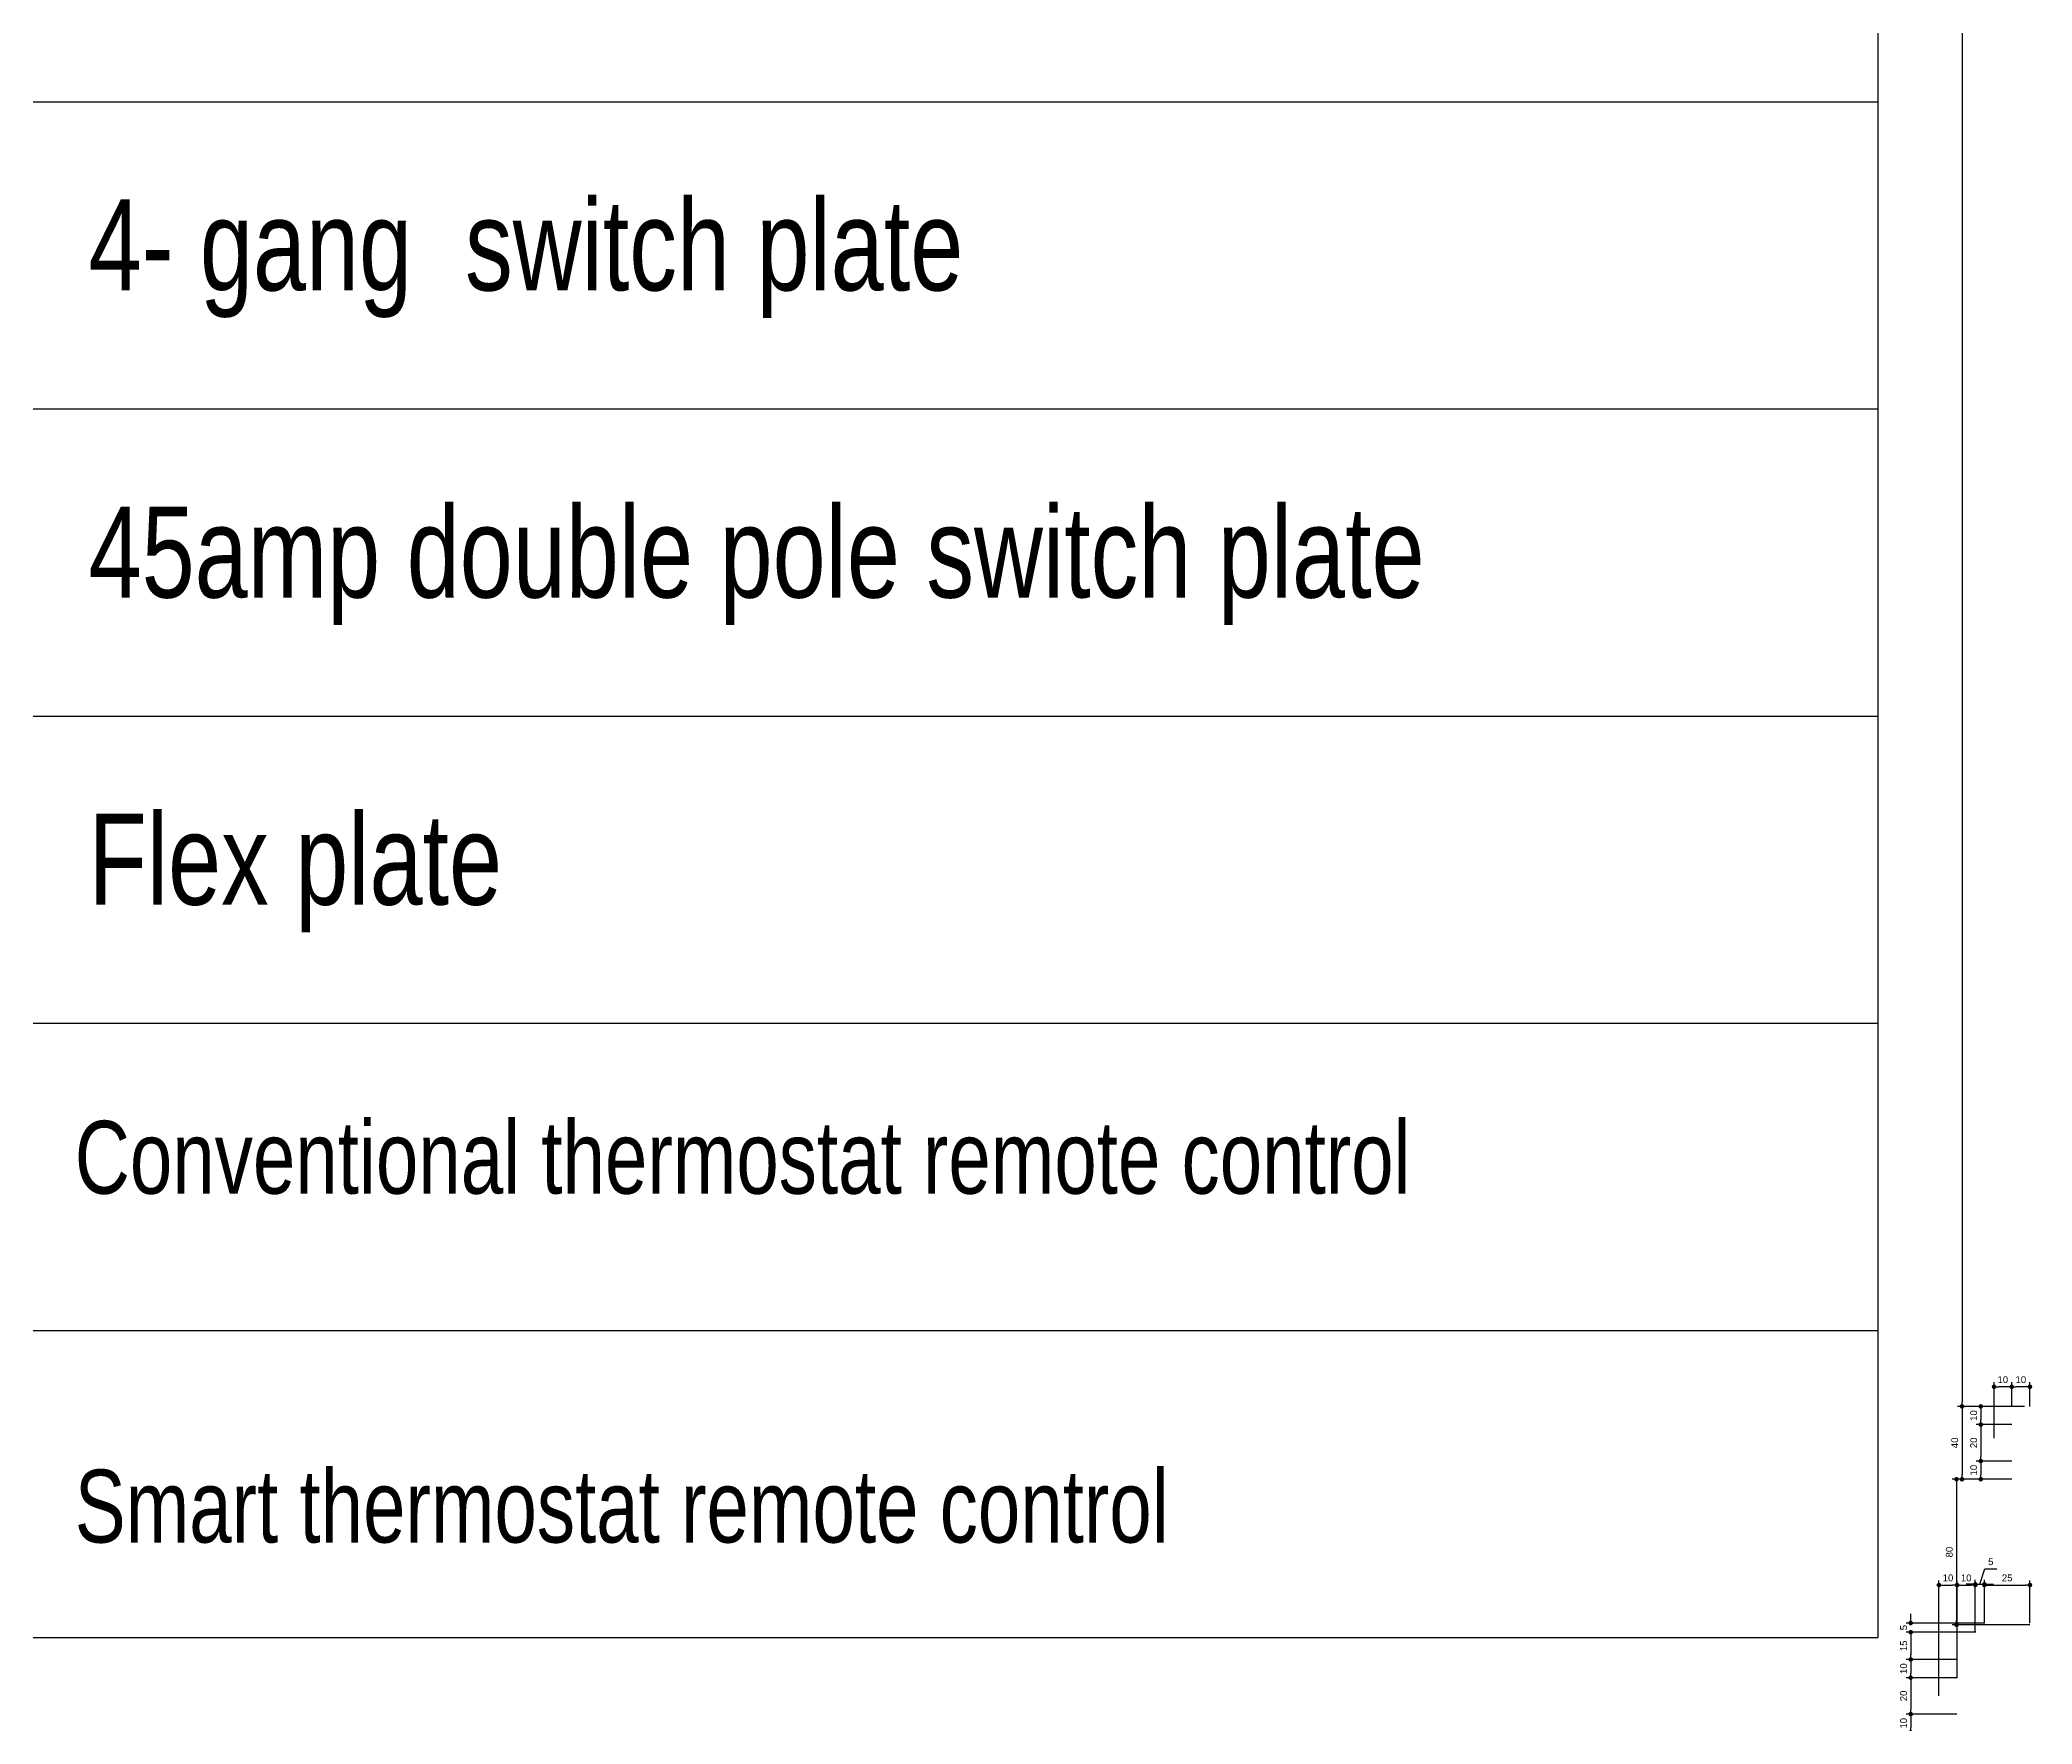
# Model space of a CAD drawing. Header units: inches. Extents: x 193287 to 241687, y 437648 to 550079.
# Drawn here: x 235253 to 236347, y 466568 to 467493 of the extents above; entities that cross this region are included whole.
import ezdxf

# ---------------------------------------------------------------- set-up
doc = ezdxf.new("R2010")
doc.units = ezdxf.units.IN
doc.header["$MEASUREMENT"] = 0
for name, color, linetype in [('A-DIMESNION-1', 7, 'Continuous'), ('CQ SPOT DETAIL DIMENSION', 9, 'Continuous'), ('CQ text label', 3, 'Continuous'), ('CQ-legend tex box', 3, 'Continuous')]:
    doc.layers.add(name, color=color, linetype=linetype)
doc.styles.add('DIM 50', font='romans.shx', dxfattribs={"width": 0.75, "height": 100})
doc.styles.get("Standard").update_dxf_attribs({"font": 'arial.ttf'})
doc.dimstyles.new('CQ 2.5', dxfattribs={"dimscale": 0.025, "dimtxt": 150, "dimasz": 100, "dimexe": 100, "dimexo": 0, "dimgap": 80, "dimtad": 1, "dimdec": 0, "dimzin": 0, "dimdsep": 46, "dimtxsty": 'Standard', "dimblk": 'DOT', "dimcen": 100, "dimclrd": 250, "dimclre": 250, "dimclrt": 3, "dimadec": 0, "dimazin": 0, "dimtfac": 1, "dimtdec": 0, "dimtofl": 0, "dimtmove": 0, "dimatfit": 3, "dimfxl": 1, "dimtolj": 1, "dimtzin": 0, "dimlwd": -1, "dimarcsym": 0})

# ---------------------------------------------------------------- blocks, each defined once
blk = doc.blocks.new('SMDS')
at = {"layer": 'CQ-legend tex box'}
for p, q in [((386655, 482948.9), (386655, 480419.1)), ((384632.9, 481262.6), (386655, 481262.6)), ((384632.9, 481093.9), (386655, 481093.9)), ((384632.9, 480925.2), (386655, 480925.2)), ((384632.9, 480756.5), (386655, 480756.5)), ((384632.9, 480587.8), (386655, 480587.8)), ((384632.9, 480419.1), (386655, 480419.1))]:
    blk.add_line(p, q, dxfattribs=at)
at = {"layer": 'CQ text label', "ltscale": 1000, "attachment_point": 1, "style": 'DIM 50'}
for s, insert, char_height, width in [('{\\fArial|b0|i0|c0|p34;4- gang  switch plate  }', (385672.2, 481209), 50, 946.817), ('{\\fArial|b0|i0|c0|p34;45amp double pole switch plate}', (385672.2, 481040.3), 50, 946.817), ('{\\fArial|b0|i0|c0|p34;Flex plate}', (385672.2, 480871.6), 50, 946.817), ('{\\fArial|b0|i0|c0|p34;Conventional thermostat remote control}', (385664.6, 480702.9), 40, 1161.959), ('{\\fArial|b0|i0|c0|p34;Smart thermostat remote control}', (385664.6, 480511.3), 40, 1161.959)]:
    blk.add_mtext(s, dxfattribs=dict(at, insert=insert, char_height=char_height, width=width))
blk = doc.blocks.new('_Dot')
at = {"color": 0, "linetype": 'ByBlock', "lineweight": -2}
blk.add_line((-0.5, 0), (-1, 0), dxfattribs=at)
at = {"color": 0, "linetype": 'ByBlock', "const_width": 0.5}
blk.add_lwpolyline([(-0.25, 0, 1), (0.25, 0, 1)], format="xyb", close=True, dxfattribs=at)
blk = doc.blocks.new('*D4516')
at = {"layer": 'A-DIMESNION-1', "color": 250, "lineweight": -2, "ltscale": 0.05, "transparency": 16777216}
for p, q in [((230662.9, 431086.4), (230633.1, 431086.4)), ((230669.9, 429515.6), (230633.1, 429515.6))]:
    blk.add_line(p, q, dxfattribs=at)
at = {"layer": 'A-DIMESNION-1', "color": 250, "ltscale": 0.05, "transparency": 16777216}
blk.add_line((230635.6, 431083.9), (230635.6, 429518.1), dxfattribs=at)
at = {"layer": 'Defpoints', "color": 0, "linetype": 'Continuous', "ltscale": 0.05, "transparency": 16777216}
for p in [(230662.9, 431086.4, 0), (230635.6, 429515.6), (230669.9, 429515.6, 0)]:
    blk.add_point(p, dxfattribs=at)
at = {"layer": 'A-DIMESNION-1', "color": 250, "linetype": 'Continuous', "ltscale": 0.05, "transparency": 16777216, "xscale": 2.5, "yscale": 2.5, "zscale": 2.5}
for p, rotation in [((230635.6, 431086.4), 90), ((230635.6, 429515.6), 270)]:
    blk.add_blockref('_Dot', p, dxfattribs=dict(at, rotation=rotation))
at = {"layer": 'A-DIMESNION-1', "color": 3, "linetype": 'Continuous', "ltscale": 0.05, "transparency": 16777216, "insert": (230631.6, 430301), "char_height": 3.75, "attachment_point": 5, "rotation": 90}
blk.add_mtext('\\A1;1571', dxfattribs=at)
blk = doc.blocks.new('*D4515')
at = {"layer": 'A-DIMESNION-1', "color": 250, "lineweight": -2, "ltscale": 0.05, "transparency": 16777216}
for p, q in [((230662.9, 429515.6), (230633.1, 429515.6)), ((230662.9, 429475.6), (230633.1, 429475.6))]:
    blk.add_line(p, q, dxfattribs=at)
at = {"layer": 'A-DIMESNION-1', "color": 250, "ltscale": 0.05, "transparency": 16777216}
blk.add_line((230635.6, 429513.1), (230635.6, 429478.1), dxfattribs=at)
at = {"layer": 'Defpoints', "color": 0, "linetype": 'Continuous', "ltscale": 0.05, "transparency": 16777216}
for p in [(230662.9, 429515.6, 0), (230635.6, 429475.6), (230662.9, 429475.6, 0)]:
    blk.add_point(p, dxfattribs=at)
at = {"layer": 'A-DIMESNION-1', "color": 250, "linetype": 'Continuous', "ltscale": 0.05, "transparency": 16777216, "xscale": 2.5, "yscale": 2.5, "zscale": 2.5}
for p, rotation in [((230635.6, 429515.6), 90), ((230635.6, 429475.6), 270)]:
    blk.add_blockref('_Dot', p, dxfattribs=dict(at, rotation=rotation))
at = {"layer": 'A-DIMESNION-1', "color": 3, "linetype": 'Continuous', "ltscale": 0.05, "transparency": 16777216, "insert": (230631.6, 429495.6), "char_height": 3.75, "attachment_point": 5, "rotation": 90}
blk.add_mtext('\\A1;40', dxfattribs=at)
blk = doc.blocks.new('*D4514')
at = {"layer": 'A-DIMESNION-1', "color": 250, "lineweight": -2, "ltscale": 0.05, "transparency": 16777216}
for p, q in [((230659.9, 429475.6), (230630.1, 429475.6)), ((230672.9, 429395.6), (230630.1, 429395.6))]:
    blk.add_line(p, q, dxfattribs=at)
at = {"layer": 'A-DIMESNION-1', "color": 250, "ltscale": 0.05, "transparency": 16777216}
blk.add_line((230632.6, 429473.1), (230632.6, 429398.1), dxfattribs=at)
at = {"layer": 'Defpoints', "color": 0, "linetype": 'Continuous', "ltscale": 0.05, "transparency": 16777216}
for p in [(230659.9, 429475.6, 0), (230632.6, 429395.6), (230672.9, 429395.6, 0)]:
    blk.add_point(p, dxfattribs=at)
at = {"layer": 'A-DIMESNION-1', "color": 250, "linetype": 'Continuous', "ltscale": 0.05, "transparency": 16777216, "xscale": 2.5, "yscale": 2.5, "zscale": 2.5}
for p, rotation in [((230632.6, 429475.6), 90), ((230632.6, 429395.6), 270)]:
    blk.add_blockref('_Dot', p, dxfattribs=dict(at, rotation=rotation))
at = {"layer": 'A-DIMESNION-1', "color": 3, "linetype": 'Continuous', "ltscale": 0.05, "transparency": 16777216, "insert": (230628.6, 429435.6), "char_height": 3.75, "attachment_point": 5, "rotation": 90}
blk.add_mtext('\\A1;80', dxfattribs=at)
blk = doc.blocks.new('*D4513')
at = {"layer": 'A-DIMESNION-1', "color": 250, "lineweight": -2, "ltscale": 0.05, "transparency": 16777216}
for p, q in [((230647.9, 429396.6), (230604.9, 429396.6)), ((230643.2, 429391.6), (230604.9, 429391.6))]:
    blk.add_line(p, q, dxfattribs=at)
at = {"layer": 'A-DIMESNION-1', "color": 250, "ltscale": 0.05, "transparency": 16777216}
for p, q in [((230607.4, 429399.1), (230607.4, 429401.6)), ((230607.4, 429389.1), (230607.4, 429386.6))]:
    blk.add_line(p, q, dxfattribs=at)
at = {"layer": 'Defpoints', "color": 0, "linetype": 'Continuous', "ltscale": 0.05, "transparency": 16777216}
for p in [(230607.4, 429391.6), (230643.2, 429391.6, 0), (230647.9, 429396.6)]:
    blk.add_point(p, dxfattribs=at)
at = {"layer": 'A-DIMESNION-1', "color": 250, "linetype": 'Continuous', "ltscale": 0.05, "transparency": 16777216, "xscale": 2.5, "yscale": 2.5, "zscale": 2.5}
for p, rotation in [((230607.4, 429396.6), 270), ((230607.4, 429391.6), 90)]:
    blk.add_blockref('_Dot', p, dxfattribs=dict(at, rotation=rotation))
at = {"layer": 'A-DIMESNION-1', "color": 3, "linetype": 'Continuous', "ltscale": 0.05, "transparency": 16777216, "insert": (230603.5, 429394.1), "char_height": 3.75, "attachment_point": 5, "rotation": 90}
blk.add_mtext('\\A1;5', dxfattribs=at)
blk = doc.blocks.new('*D4512')
at = {"layer": 'A-DIMESNION-1', "color": 250, "lineweight": -2, "ltscale": 0.05, "transparency": 16777216}
for p, q in [((230643.2, 429391.6), (230604.9, 429391.6)), ((230632.9, 429376.6), (230604.9, 429376.6))]:
    blk.add_line(p, q, dxfattribs=at)
at = {"layer": 'A-DIMESNION-1', "color": 250, "ltscale": 0.05, "transparency": 16777216}
blk.add_line((230607.4, 429389.1), (230607.4, 429379.1), dxfattribs=at)
at = {"layer": 'Defpoints', "color": 0, "linetype": 'Continuous', "ltscale": 0.05, "transparency": 16777216}
for p in [(230643.2, 429391.6, 0), (230607.4, 429376.6), (230632.9, 429376.6, 0)]:
    blk.add_point(p, dxfattribs=at)
at = {"layer": 'A-DIMESNION-1', "color": 250, "linetype": 'Continuous', "ltscale": 0.05, "transparency": 16777216, "xscale": 2.5, "yscale": 2.5, "zscale": 2.5}
for p, rotation in [((230607.4, 429391.6), 90), ((230607.4, 429376.6), 270)]:
    blk.add_blockref('_Dot', p, dxfattribs=dict(at, rotation=rotation))
at = {"layer": 'A-DIMESNION-1', "color": 3, "linetype": 'Continuous', "ltscale": 0.05, "transparency": 16777216, "insert": (230603.5, 429384.1), "char_height": 3.75, "attachment_point": 5, "rotation": 90}
blk.add_mtext('\\A1;15', dxfattribs=at)
blk = doc.blocks.new('*D4511')
at = {"layer": 'A-DIMESNION-1', "color": 250, "lineweight": -2, "ltscale": 0.05, "transparency": 16777216}
for p, q in [((230632.9, 429376.6), (230604.9, 429376.6)), ((230632.9, 429366.6), (230604.9, 429366.6))]:
    blk.add_line(p, q, dxfattribs=at)
at = {"layer": 'A-DIMESNION-1', "color": 250, "ltscale": 0.05, "transparency": 16777216}
blk.add_line((230607.4, 429374.1), (230607.4, 429369.1), dxfattribs=at)
at = {"layer": 'Defpoints', "color": 0, "linetype": 'Continuous', "ltscale": 0.05, "transparency": 16777216}
for p in [(230632.9, 429376.6, 0), (230607.4, 429366.6), (230632.9, 429366.6, 0)]:
    blk.add_point(p, dxfattribs=at)
at = {"layer": 'A-DIMESNION-1', "color": 250, "linetype": 'Continuous', "ltscale": 0.05, "transparency": 16777216, "xscale": 2.5, "yscale": 2.5, "zscale": 2.5}
for p, rotation in [((230607.4, 429376.6), 90), ((230607.4, 429366.6), 270)]:
    blk.add_blockref('_Dot', p, dxfattribs=dict(at, rotation=rotation))
at = {"layer": 'A-DIMESNION-1', "color": 3, "linetype": 'Continuous', "ltscale": 0.05, "transparency": 16777216, "insert": (230603.5, 429371.6), "char_height": 3.75, "attachment_point": 5, "rotation": 90}
blk.add_mtext('\\A1;10', dxfattribs=at)
blk = doc.blocks.new('*D4510')
at = {"layer": 'A-DIMESNION-1', "color": 250, "lineweight": -2, "ltscale": 0.05, "transparency": 16777216}
for p, q in [((230632.9, 429366.6), (230604.9, 429366.6)), ((230632.8, 429346.6), (230604.9, 429346.6))]:
    blk.add_line(p, q, dxfattribs=at)
at = {"layer": 'A-DIMESNION-1', "color": 250, "ltscale": 0.05, "transparency": 16777216}
blk.add_line((230607.4, 429364.1), (230607.4, 429349.1), dxfattribs=at)
at = {"layer": 'Defpoints', "color": 0, "linetype": 'Continuous', "ltscale": 0.05, "transparency": 16777216}
for p in [(230632.9, 429366.6, 0), (230607.4, 429346.6), (230632.8, 429346.6, 0)]:
    blk.add_point(p, dxfattribs=at)
at = {"layer": 'A-DIMESNION-1', "color": 250, "linetype": 'Continuous', "ltscale": 0.05, "transparency": 16777216, "xscale": 2.5, "yscale": 2.5, "zscale": 2.5}
for p, rotation in [((230607.4, 429366.6), 90), ((230607.4, 429346.6), 270)]:
    blk.add_blockref('_Dot', p, dxfattribs=dict(at, rotation=rotation))
at = {"layer": 'A-DIMESNION-1', "color": 3, "linetype": 'Continuous', "ltscale": 0.05, "transparency": 16777216, "insert": (230603.5, 429356.6), "char_height": 3.75, "attachment_point": 5, "rotation": 90}
blk.add_mtext('\\A1;20', dxfattribs=at)
blk = doc.blocks.new('*D4509')
at = {"layer": 'A-DIMESNION-1', "color": 250, "lineweight": -2, "ltscale": 0.05, "transparency": 16777216}
for p, q in [((230632.8, 429346.6), (230604.9, 429346.6)), ((230632.9, 429336.6), (230604.9, 429336.6))]:
    blk.add_line(p, q, dxfattribs=at)
at = {"layer": 'A-DIMESNION-1', "color": 250, "ltscale": 0.05, "transparency": 16777216}
blk.add_line((230607.4, 429344.1), (230607.4, 429339.1), dxfattribs=at)
at = {"layer": 'Defpoints', "color": 0, "linetype": 'Continuous', "ltscale": 0.05, "transparency": 16777216}
for p in [(230607.4, 429336.6), (230632.8, 429346.6, 0), (230632.9, 429336.6, 0)]:
    blk.add_point(p, dxfattribs=at)
at = {"layer": 'A-DIMESNION-1', "color": 250, "linetype": 'Continuous', "ltscale": 0.05, "transparency": 16777216, "xscale": 2.5, "yscale": 2.5, "zscale": 2.5}
for p, rotation in [((230607.4, 429346.6), 90), ((230607.4, 429336.6), 270)]:
    blk.add_blockref('_Dot', p, dxfattribs=dict(at, rotation=rotation))
at = {"layer": 'A-DIMESNION-1', "color": 3, "linetype": 'Continuous', "ltscale": 0.05, "transparency": 16777216, "insert": (230603.5, 429341.6), "char_height": 3.75, "attachment_point": 5, "rotation": 90}
blk.add_mtext('\\A1;10', dxfattribs=at)
blk = doc.blocks.new('*D4507')
at = {"layer": 'A-DIMESNION-1', "color": 250, "lineweight": -2, "ltscale": 0.05, "transparency": 16777216}
for p, q in [((230622.9, 429356.6), (230622.9, 429420)), ((230632.9, 429366.6), (230632.9, 429420))]:
    blk.add_line(p, q, dxfattribs=at)
at = {"layer": 'A-DIMESNION-1', "color": 250, "ltscale": 0.05, "transparency": 16777216}
blk.add_line((230625.4, 429417.5), (230630.4, 429417.5), dxfattribs=at)
at = {"layer": 'Defpoints', "color": 0, "linetype": 'Continuous', "ltscale": 0.05, "transparency": 16777216}
for p in [(230632.9, 429417.5), (230632.9, 429366.6), (230622.9, 429356.6, 0)]:
    blk.add_point(p, dxfattribs=at)
at = {"layer": 'A-DIMESNION-1', "color": 250, "linetype": 'Continuous', "ltscale": 0.05, "transparency": 16777216, "xscale": 2.5, "yscale": 2.5, "zscale": 2.5, "rotation": 180}
blk.add_blockref('_Dot', (230622.9, 429417.5), dxfattribs=at)
at = {"layer": 'A-DIMESNION-1', "color": 250, "linetype": 'Continuous', "ltscale": 0.05, "transparency": 16777216, "xscale": 2.5, "yscale": 2.5, "zscale": 2.5}
blk.add_blockref('_Dot', (230632.9, 429417.5), dxfattribs=at)
at = {"layer": 'A-DIMESNION-1', "color": 3, "linetype": 'Continuous', "ltscale": 0.05, "transparency": 16777216, "insert": (230627.9, 429421.4), "char_height": 3.75, "attachment_point": 5}
blk.add_mtext('\\A1;10', dxfattribs=at)
blk = doc.blocks.new('*D4506')
at = {"layer": 'A-DIMESNION-1', "color": 250, "lineweight": -2, "ltscale": 0.05, "transparency": 16777216}
for p, q in [((230632.9, 429366.6), (230632.9, 429420)), ((230642.9, 429391.6), (230642.9, 429420))]:
    blk.add_line(p, q, dxfattribs=at)
at = {"layer": 'A-DIMESNION-1', "color": 250, "ltscale": 0.05, "transparency": 16777216}
blk.add_line((230635.4, 429417.5), (230640.4, 429417.5), dxfattribs=at)
at = {"layer": 'Defpoints', "color": 0, "linetype": 'Continuous', "ltscale": 0.05, "transparency": 16777216}
for p in [(230642.9, 429417.5), (230642.9, 429391.6), (230632.9, 429366.6)]:
    blk.add_point(p, dxfattribs=at)
at = {"layer": 'A-DIMESNION-1', "color": 250, "linetype": 'Continuous', "ltscale": 0.05, "transparency": 16777216, "xscale": 2.5, "yscale": 2.5, "zscale": 2.5, "rotation": 180}
blk.add_blockref('_Dot', (230632.9, 429417.5), dxfattribs=at)
at = {"layer": 'A-DIMESNION-1', "color": 250, "linetype": 'Continuous', "ltscale": 0.05, "transparency": 16777216, "xscale": 2.5, "yscale": 2.5, "zscale": 2.5}
blk.add_blockref('_Dot', (230642.9, 429417.5), dxfattribs=at)
at = {"layer": 'A-DIMESNION-1', "color": 3, "linetype": 'Continuous', "ltscale": 0.05, "transparency": 16777216, "insert": (230637.9, 429421.4), "char_height": 3.75, "attachment_point": 5}
blk.add_mtext('\\A1;10', dxfattribs=at)
blk = doc.blocks.new('*D4505')
at = {"layer": 'A-DIMESNION-1', "color": 250, "ltscale": 0.05, "transparency": 16777216}
for p, q in [((230645.4, 429417.9), (230648.2, 429426.4)), ((230648.2, 429426.4), (230654.7, 429426.4)), ((230640.4, 429417.9), (230637.9, 429417.9)), ((230642.9, 429417.9), (230647.9, 429417.9)), ((230650.4, 429417.9), (230652.9, 429417.9))]:
    blk.add_line(p, q, dxfattribs=at)
at = {"layer": 'A-DIMESNION-1', "color": 250, "lineweight": -2, "ltscale": 0.05, "transparency": 16777216}
for p, q in [((230642.9, 429391.6), (230642.9, 429420.4)), ((230647.9, 429396.6), (230647.9, 429420.4))]:
    blk.add_line(p, q, dxfattribs=at)
at = {"layer": 'Defpoints', "color": 0, "linetype": 'Continuous', "ltscale": 0.05, "transparency": 16777216}
for p in [(230647.9, 429417.9), (230642.9, 429391.6), (230647.9, 429396.6, 0)]:
    blk.add_point(p, dxfattribs=at)
at = {"layer": 'A-DIMESNION-1', "color": 250, "linetype": 'Continuous', "ltscale": 0.05, "transparency": 16777216, "xscale": 2.5, "yscale": 2.5, "zscale": 2.5}
blk.add_blockref('_Dot', (230642.9, 429417.9), dxfattribs=at)
at = {"layer": 'A-DIMESNION-1', "color": 250, "linetype": 'Continuous', "ltscale": 0.05, "transparency": 16777216, "xscale": 2.5, "yscale": 2.5, "zscale": 2.5, "rotation": 180}
blk.add_blockref('_Dot', (230647.9, 429417.9), dxfattribs=at)
at = {"layer": 'A-DIMESNION-1', "color": 3, "linetype": 'Continuous', "ltscale": 0.05, "transparency": 16777216, "insert": (230651.4, 429430.3), "char_height": 3.75, "attachment_point": 5}
blk.add_mtext('\\A1;5', dxfattribs=at)
blk = doc.blocks.new('*D4504')
at = {"layer": 'A-DIMESNION-1', "color": 250, "lineweight": -2, "ltscale": 0.05, "transparency": 16777216}
for p, q in [((230647.9, 429396.6), (230647.9, 429420)), ((230672.9, 429396.6), (230672.9, 429420))]:
    blk.add_line(p, q, dxfattribs=at)
at = {"layer": 'A-DIMESNION-1', "color": 250, "ltscale": 0.05, "transparency": 16777216}
blk.add_line((230650.4, 429417.5), (230670.4, 429417.5), dxfattribs=at)
at = {"layer": 'Defpoints', "color": 0, "linetype": 'Continuous', "ltscale": 0.05, "transparency": 16777216}
for p in [(230672.9, 429417.5), (230647.9, 429396.6, 0), (230672.9, 429396.6, 0)]:
    blk.add_point(p, dxfattribs=at)
at = {"layer": 'A-DIMESNION-1', "color": 250, "linetype": 'Continuous', "ltscale": 0.05, "transparency": 16777216, "xscale": 2.5, "yscale": 2.5, "zscale": 2.5, "rotation": 180}
blk.add_blockref('_Dot', (230647.9, 429417.5), dxfattribs=at)
at = {"layer": 'A-DIMESNION-1', "color": 250, "linetype": 'Continuous', "ltscale": 0.05, "transparency": 16777216, "xscale": 2.5, "yscale": 2.5, "zscale": 2.5}
blk.add_blockref('_Dot', (230672.9, 429417.5), dxfattribs=at)
at = {"layer": 'A-DIMESNION-1', "color": 3, "linetype": 'Continuous', "ltscale": 0.05, "transparency": 16777216, "insert": (230660.4, 429421.4), "char_height": 3.75, "attachment_point": 5}
blk.add_mtext('\\A1;25', dxfattribs=at)
blk = doc.blocks.new('*D4503')
at = {"layer": 'A-DIMESNION-1', "color": 250, "lineweight": -2, "ltscale": 0.05, "transparency": 16777216}
for p, q in [((230662.9, 429515.6), (230662.9, 429528.9)), ((230672.9, 429515.6), (230672.9, 429528.9))]:
    blk.add_line(p, q, dxfattribs=at)
at = {"layer": 'A-DIMESNION-1', "color": 250, "ltscale": 0.05, "transparency": 16777216}
blk.add_line((230670.4, 429526.4), (230665.4, 429526.4), dxfattribs=at)
at = {"layer": 'Defpoints', "color": 0, "linetype": 'Continuous', "ltscale": 0.05, "transparency": 16777216}
for p in [(230662.9, 429526.4), (230662.9, 429515.6, 0), (230672.9, 429515.6, 0)]:
    blk.add_point(p, dxfattribs=at)
at = {"layer": 'A-DIMESNION-1', "color": 250, "linetype": 'Continuous', "ltscale": 0.05, "transparency": 16777216, "xscale": 2.5, "yscale": 2.5, "zscale": 2.5, "rotation": 180}
blk.add_blockref('_Dot', (230662.9, 429526.4), dxfattribs=at)
at = {"layer": 'A-DIMESNION-1', "color": 250, "linetype": 'Continuous', "ltscale": 0.05, "transparency": 16777216, "xscale": 2.5, "yscale": 2.5, "zscale": 2.5}
blk.add_blockref('_Dot', (230672.9, 429526.4), dxfattribs=at)
at = {"layer": 'A-DIMESNION-1', "color": 3, "linetype": 'Continuous', "ltscale": 0.05, "transparency": 16777216, "insert": (230667.9, 429530.3), "char_height": 3.75, "attachment_point": 5}
blk.add_mtext('\\A1;10', dxfattribs=at)
blk = doc.blocks.new('*D4502')
at = {"layer": 'A-DIMESNION-1', "color": 250, "lineweight": -2, "ltscale": 0.05, "transparency": 16777216}
for p, q in [((230653.2, 429498.2), (230653.2, 429528.9)), ((230662.9, 429515.6), (230662.9, 429528.9))]:
    blk.add_line(p, q, dxfattribs=at)
at = {"layer": 'A-DIMESNION-1', "color": 250, "ltscale": 0.05, "transparency": 16777216}
blk.add_line((230660.4, 429526.4), (230655.7, 429526.4), dxfattribs=at)
at = {"layer": 'Defpoints', "color": 0, "linetype": 'Continuous', "ltscale": 0.05, "transparency": 16777216}
for p in [(230653.2, 429526.4), (230662.9, 429515.6, 0), (230653.2, 429498.2, 0)]:
    blk.add_point(p, dxfattribs=at)
at = {"layer": 'A-DIMESNION-1', "color": 250, "linetype": 'Continuous', "ltscale": 0.05, "transparency": 16777216, "xscale": 2.5, "yscale": 2.5, "zscale": 2.5, "rotation": 180}
blk.add_blockref('_Dot', (230653.2, 429526.4), dxfattribs=at)
at = {"layer": 'A-DIMESNION-1', "color": 250, "linetype": 'Continuous', "ltscale": 0.05, "transparency": 16777216, "xscale": 2.5, "yscale": 2.5, "zscale": 2.5}
blk.add_blockref('_Dot', (230662.9, 429526.4), dxfattribs=at)
at = {"layer": 'A-DIMESNION-1', "color": 3, "linetype": 'Continuous', "ltscale": 0.05, "transparency": 16777216, "insert": (230658, 429530.3), "char_height": 3.75, "attachment_point": 5}
blk.add_mtext('\\A1;10', dxfattribs=at)
blk = doc.blocks.new('*D4501')
at = {"layer": 'A-DIMESNION-1', "color": 250, "lineweight": -2, "ltscale": 0.05, "transparency": 16777216}
for p, q in [((230662.9, 429515.6), (230643.4, 429515.6)), ((230662.9, 429505.6), (230643.4, 429505.6))]:
    blk.add_line(p, q, dxfattribs=at)
at = {"layer": 'A-DIMESNION-1', "color": 250, "ltscale": 0.05, "transparency": 16777216}
blk.add_line((230645.9, 429513.1), (230645.9, 429508.1), dxfattribs=at)
at = {"layer": 'Defpoints', "color": 0, "linetype": 'Continuous', "ltscale": 0.05, "transparency": 16777216}
for p in [(230662.9, 429515.6), (230645.9, 429505.6), (230662.9, 429505.6, 0)]:
    blk.add_point(p, dxfattribs=at)
at = {"layer": 'A-DIMESNION-1', "color": 250, "linetype": 'Continuous', "ltscale": 0.05, "transparency": 16777216, "xscale": 2.5, "yscale": 2.5, "zscale": 2.5}
for p, rotation in [((230645.9, 429515.6), 90), ((230645.9, 429505.6), 270)]:
    blk.add_blockref('_Dot', p, dxfattribs=dict(at, rotation=rotation))
at = {"layer": 'A-DIMESNION-1', "color": 3, "linetype": 'Continuous', "ltscale": 0.05, "transparency": 16777216, "insert": (230642, 429510.6), "char_height": 3.75, "attachment_point": 5, "rotation": 90}
blk.add_mtext('\\A1;10', dxfattribs=at)
blk = doc.blocks.new('*D4500')
at = {"layer": 'A-DIMESNION-1', "color": 250, "lineweight": -2, "ltscale": 0.05, "transparency": 16777216}
for p, q in [((230662.9, 429505.6), (230643.4, 429505.6)), ((230662.9, 429485.6), (230643.4, 429485.6))]:
    blk.add_line(p, q, dxfattribs=at)
at = {"layer": 'A-DIMESNION-1', "color": 250, "ltscale": 0.05, "transparency": 16777216}
blk.add_line((230645.9, 429503.1), (230645.9, 429488.1), dxfattribs=at)
at = {"layer": 'Defpoints', "color": 0, "linetype": 'Continuous', "ltscale": 0.05, "transparency": 16777216}
for p in [(230662.9, 429505.6, 0), (230645.9, 429485.6), (230662.9, 429485.6, 0)]:
    blk.add_point(p, dxfattribs=at)
at = {"layer": 'A-DIMESNION-1', "color": 250, "linetype": 'Continuous', "ltscale": 0.05, "transparency": 16777216, "xscale": 2.5, "yscale": 2.5, "zscale": 2.5}
for p, rotation in [((230645.9, 429505.6), 90), ((230645.9, 429485.6), 270)]:
    blk.add_blockref('_Dot', p, dxfattribs=dict(at, rotation=rotation))
at = {"layer": 'A-DIMESNION-1', "color": 3, "linetype": 'Continuous', "ltscale": 0.05, "transparency": 16777216, "insert": (230642, 429495.6), "char_height": 3.75, "attachment_point": 5, "rotation": 90}
blk.add_mtext('\\A1;20', dxfattribs=at)
blk = doc.blocks.new('*D4499')
at = {"layer": 'A-DIMESNION-1', "color": 250, "lineweight": -2, "ltscale": 0.05, "transparency": 16777216}
for p, q in [((230662.9, 429485.6), (230643.4, 429485.6)), ((230662.9, 429475.6), (230643.4, 429475.6))]:
    blk.add_line(p, q, dxfattribs=at)
at = {"layer": 'A-DIMESNION-1', "color": 250, "ltscale": 0.05, "transparency": 16777216}
blk.add_line((230645.9, 429483.1), (230645.9, 429478.1), dxfattribs=at)
at = {"layer": 'Defpoints', "color": 0, "linetype": 'Continuous', "ltscale": 0.05, "transparency": 16777216}
for p in [(230662.9, 429485.6, 0), (230645.9, 429475.6), (230662.9, 429475.6)]:
    blk.add_point(p, dxfattribs=at)
at = {"layer": 'A-DIMESNION-1', "color": 250, "linetype": 'Continuous', "ltscale": 0.05, "transparency": 16777216, "xscale": 2.5, "yscale": 2.5, "zscale": 2.5}
for p, rotation in [((230645.9, 429485.6), 90), ((230645.9, 429475.6), 270)]:
    blk.add_blockref('_Dot', p, dxfattribs=dict(at, rotation=rotation))
at = {"layer": 'A-DIMESNION-1', "color": 3, "linetype": 'Continuous', "ltscale": 0.05, "transparency": 16777216, "insert": (230642, 429480.6), "char_height": 3.75, "attachment_point": 5, "rotation": 90}
blk.add_mtext('\\A1;10', dxfattribs=at)
blk = doc.blocks.new('DIMBLOWUP')
at = {"layer": 'A-DIMESNION-1', "color": 64, "linetype": 'Continuous', "ltscale": 0.05}
for base, p1, p2, picture, middle in [((230635.6, 429515.6), (230662.9, 431086.4, 0), (230669.9, 429515.6, 0), '*D4516', (230631.6, 430301)), ((230635.6, 429475.6, 0), (230662.9, 429515.6, 0), (230662.9, 429475.6, 0), '*D4515', (230631.6, 429495.6, 0)), ((230645.9, 429505.6, 0), (230662.9, 429515.6, 0), (230662.9, 429505.6, 0), '*D4501', (230642, 429510.6, 0)), ((230645.9, 429485.6, 0), (230662.9, 429505.6, 0), (230662.9, 429485.6, 0), '*D4500', (230642, 429495.6, 0)), ((230645.9, 429475.6, 0), (230662.9, 429485.6, 0), (230662.9, 429475.6, 0), '*D4499', (230642, 429480.6, 0)), ((230632.6, 429395.6, 0), (230659.9, 429475.6, 0), (230672.9, 429395.6, 0), '*D4514', (230628.6, 429435.6, 0)), ((230607.4, 429376.6, 0), (230643.2, 429391.6, 0), (230632.9, 429376.6, 0), '*D4512', (230603.5, 429384.1, 0)), ((230607.4, 429366.6, 0), (230632.9, 429376.6, 0), (230632.9, 429366.6, 0), '*D4511', (230603.5, 429371.6, 0)), ((230607.4, 429346.6, 0), (230632.9, 429366.6, 0), (230632.8, 429346.6, 0), '*D4510', (230603.5, 429356.6, 0)), ((230607.4, 429336.6, 0), (230632.8, 429346.6, 0), (230632.9, 429336.6, 0), '*D4509', (230603.5, 429341.6, 0))]:
    dim = blk.add_linear_dim(base=base, p1=p1, p2=p2, angle=90, dimstyle='CQ 2.5', dxfattribs=at)
    dim.commit()
    dim.dimension.update_dxf_attribs({"geometry": picture, "text_midpoint": middle})
for base, p1, p2, picture, middle in [((230653.2, 429526.4, 0), (230662.9, 429515.6, 0), (230653.2, 429498.2, 0), '*D4502', (230658, 429530.3, 0)), ((230662.9, 429526.4, 0), (230672.9, 429515.6, 0), (230662.9, 429515.6, 0), '*D4503', (230667.9, 429530.3, 0)), ((230632.9, 429417.5, 0), (230622.9, 429356.6, 0), (230632.9, 429366.6, 0), '*D4507', (230627.9, 429421.4, 0)), ((230642.9, 429417.5, 0), (230632.9, 429366.6, 0), (230642.9, 429391.6, 0), '*D4506', (230637.9, 429421.4, 0)), ((230672.9, 429417.5, 0), (230647.9, 429396.6, 0), (230672.9, 429396.6, 0), '*D4504', (230660.4, 429421.4, 0))]:
    dim = blk.add_linear_dim(base=base, p1=p1, p2=p2, dimstyle='CQ 2.5', dxfattribs=at)
    dim.commit()
    dim.dimension.update_dxf_attribs({"geometry": picture, "text_midpoint": middle})
dim = blk.add_linear_dim(base=(230647.9, 429417.9, 0), p1=(230642.9, 429391.6, 0), p2=(230647.9, 429396.6, 0), dimstyle='CQ 2.5', override={"dimtmove": 1}, dxfattribs=at)
dim.commit()
dim.dimension.update_dxf_attribs({"geometry": '*D4505', "text_midpoint": (230650.2, 429426.4, 0), "dimtype": 160})
dim = blk.add_linear_dim(base=(230607.4, 429391.6, 0), p1=(230647.9, 429396.6, 0), p2=(230643.2, 429391.6, 0), angle=90, dimstyle='CQ 2.5', dxfattribs=at)
dim.commit()
dim.dimension.update_dxf_attribs({"geometry": '*D4513', "text_midpoint": (230607.4, 429394.1, 0), "dimtype": 160})

msp = doc.modelspace()

# ---------------------------------------------------------------- block references
at = {"layer": 'A-DIMESNION-1', "color": 64, "linetype": 'Continuous', "ltscale": 0.05}
msp.add_blockref('DIMBLOWUP', (5673.252, 37226.975), dxfattribs=at)
at = {"layer": 'CQ SPOT DETAIL DIMENSION'}
msp.add_blockref('SMDS', (-150392.368, -13803.482), dxfattribs=at)

doc.saveas('drawing.dxf')
